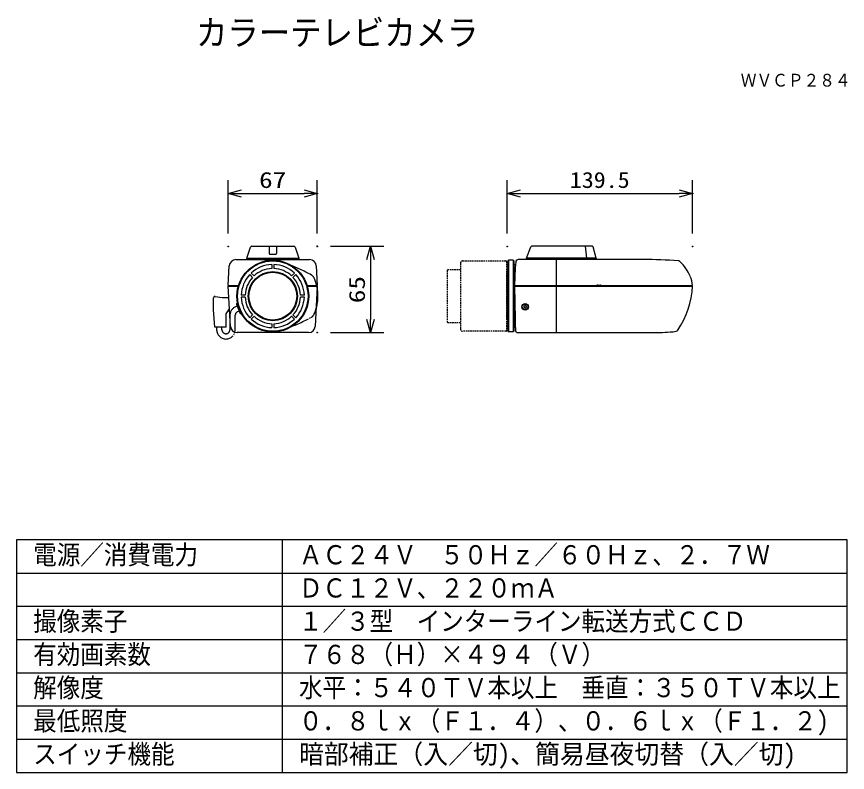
# Model space of a CAD drawing. Units: millimetres, scale not verified. Extents: x -63 to 63, y -57 to 57.
import ezdxf
from ezdxf.enums import TextEntityAlignment as Align

# ---------------------------------------------------------------- set-up
doc = ezdxf.new("R2010")
doc.units = ezdxf.units.MM
doc.header["$LTSCALE"] = 0.190236
doc.header["$PDMODE"] = 32
doc.header["$PDSIZE"] = 0.0951
for name, pattern in [('CHAIN1', [8, 5, -1, 1, -1]), ('DASHED1', [1.8, 1.2, -0.6]), ('LONG_DOUBLE_CHAIN', [21.8, 18, -1, 0.6, -0.6, 0.6, -1])]:
    doc.linetypes.add(name, pattern=pattern)
for name, color, linetype in [('0-0_MOJI1', 2, 'Continuous'), ('0-1_TOUROKU', 1, 'Continuous'), ('0-2_GAIKEI', 1, 'Continuous'), ('0-3_WAKU', 7, 'Continuous')]:
    doc.layers.add(name, color=color, linetype=linetype)
doc.styles.add('ＭＳ ゴシック', font='')
doc.styles.get('ＭＳ ゴシック').set_extended_font_data('MS Gothic')

# ---------------------------------------------------------------- blocks, each defined once
blk = doc.blocks.new('_OPEN30')
at = {"layer": '0-3_WAKU'}
blk.add_line((0, 0), (-1, 0), dxfattribs=at)
blk.add_lwpolyline([(-1, 0.26795), (0, 0), (-1, -0.26795)], dxfattribs=at)

msp = doc.modelspace()

# ---------------------------------------------------------------- linework, layer by layer
at = {"layer": '0-2_GAIKEI', "color": 3}
for p, q in [((-30.6382, 24.624), (-30.6382, 32.624)), ((-17.2382, 24.624), (-17.2382, 32.624)), ((11.3494, 24.624), (11.3494, 32.624)), ((39.2495, 24.624), (39.2495, 32.624)), ((-28.6382, 30.624), (-19.2382, 30.624)), ((13.3494, 30.624), (37.2495, 30.624)), ((-15.2382, 22.6761), (-7.2382, 22.6761)), ((-9.2382, 20.6761), (-9.2382, 11.6761)), ((-15.2382, 9.6761), (-7.2382, 9.6761))]:
    msp.add_line(p, q, dxfattribs=at)
at = {"layer": '0-2_GAIKEI', "color": 7}
for p, q in [((-27.8382, 20.8761), (-27.2838, 22.5393)), ((-27.094, 22.6761), (-20.7823, 22.6761)), ((-20.5926, 22.5393), (-20.0382, 20.8761)), ((14.2494, 20.8761), (14.9247, 22.6123)), ((18.5495, 22.6761), (15.0179, 22.6761)), ((24.1735, 22.6761), (18.5495, 22.6761)), ((24.7495, 20.8761), (24.2698, 22.6028)), ((-29.4848, 20.6761), (-18.3915, 20.6761)), ((-27.8382, 20.8761), (-27.8382, 20.6761)), ((11.5494, 20.5761), (11.4494, 20.4761)), ((11.4494, 20.4761), (11.4494, 9.8761)), ((12.3494, 20.4761), (12.3494, 19.8761)), ((31.8495, 20.6761), (13.018, 20.6761)), ((14.2494, 20.8761), (14.2494, 20.6761)), ((18.701, 20.6761), (18.701, 9.6761)), ((24.7495, 20.8761), (24.7495, 20.6761)), ((-30.6382, 16.7761), (-30.4835, 19.7284)), ((-17.3929, 19.7284), (-17.2382, 16.7761)), ((12.3494, 19.8761), (12.3494, 9.8761)), ((-30.6382, 16.7761), (-29.0957, 16.7761)), ((-30.6382, 16.6761), (-29.1257, 16.6761)), ((-30.321, 10.6237), (-30.6382, 16.6761)), ((-30.4365, 16.6761), (-30.4382, 16.7761)), ((-30.4365, 16.6761), (-30.1182, 16.6761)), ((-18.7807, 16.7761), (-17.2382, 16.7761)), ((-18.7507, 16.6761), (-17.2382, 16.6761)), ((-17.7582, 16.6761), (-17.4399, 16.6761)), ((-17.2382, 16.6761), (-17.5554, 10.6237)), ((-17.4382, 16.7761), (-17.4399, 16.6761)), ((12.4494, 16.7761), (24.8771, 16.7761)), ((12.4494, 16.6761), (39.2495, 16.6761)), ((12.6512, 16.6761), (12.6494, 16.7761)), ((24.8092, 16.7578), (24.8077, 16.6761)), ((24.8688, 16.7378), (24.8677, 16.6761)), ((24.9688, 16.8361), (25.3701, 16.8361)), ((25.4618, 16.7761), (39.2495, 16.7761)), ((25.4712, 16.6761), (25.4701, 16.7378)), ((25.5312, 16.6761), (25.5298, 16.7578)), ((39.0477, 16.6761), (39.0495, 16.7761)), ((-18.554, 9.6761), (-29.3224, 9.6761)), ((11.5494, 9.7761), (11.4494, 9.8761)), ((12.2494, 9.7761), (11.5494, 9.7761)), ((12.2494, 9.7761), (12.3494, 9.8761)), ((12.9806, 9.6761), (32.8495, 9.6761))]:
    msp.add_line(p, q, dxfattribs=at)
at = {"layer": '0-2_GAIKEI'}
for p, q in [((-24.5091, 22.6761), (-24.4899, 21.5743)), ((-23.3672, 22.6761), (-23.3865, 21.5743)), ((-24.3899, 21.4761), (-23.4865, 21.4761)), ((11.5494, 20.5761), (11.5494, 9.7761)), ((12.2494, 20.5761), (12.2494, 9.7761)), ((24.7495, 20.8761), (14.2494, 20.8761)), ((-24.0882, 19.9237), (-24.0882, 19.3234)), ((-23.7882, 19.9237), (-23.7882, 19.3234)), ((11.4494, 18.7761), (11.3494, 18.6761)), ((12.5869, 19.8761), (12.3494, 19.8761)), ((-26.9768, 18.0026), (-27.4013, 18.4271)), ((-26.7647, 18.2147), (-27.1892, 18.6392)), ((-20.6872, 18.6392), (-21.1117, 18.2147)), ((-20.475, 18.4271), (-20.8995, 18.0026)), ((11.3494, 11.6761), (11.3494, 18.6761)), ((-28.0855, 15.3261), (-28.6858, 15.3261)), ((-28.0855, 15.0261), (-28.6858, 15.0261)), ((-19.1905, 15.3261), (-19.7909, 15.3261)), ((-19.1905, 15.0261), (-19.7909, 15.0261)), ((13.9794, 13.7961), (13.9794, 13.7161)), ((13.9794, 13.7961), (14.1194, 13.7961)), ((14.1194, 13.7961), (14.1194, 13.7161)), ((13.8294, 13.6461), (13.9094, 13.6461)), ((13.8294, 13.6461), (13.8294, 13.5061)), ((13.8294, 13.5061), (13.9094, 13.5061)), ((13.9794, 13.4361), (13.9794, 13.3561)), ((13.9794, 13.3561), (14.1194, 13.3561)), ((14.1194, 13.4361), (14.1194, 13.3561)), ((14.1895, 13.6461), (14.2695, 13.6461)), ((14.1895, 13.5061), (14.2695, 13.5061)), ((14.2695, 13.6461), (14.2695, 13.5061)), ((-26.9768, 12.3496), (-27.4013, 11.9251)), ((-26.7647, 12.1374), (-27.1892, 11.7129)), ((-20.6872, 11.7129), (-21.1117, 12.1374)), ((-20.475, 11.9251), (-20.8995, 12.3496)), ((11.4494, 11.5761), (11.3494, 11.6761)), ((-24.0882, 11.0288), (-24.0882, 10.4284)), ((-23.7882, 11.0288), (-23.7882, 10.4284)), ((12.5716, 10.4761), (12.3494, 10.4761))]:
    msp.add_line(p, q, dxfattribs=at)
at = {"layer": '0-2_GAIKEI', "linetype": 'DASHED1'}
for p, q in [((4.2894, 20.0761), (4.2894, 10.2761)), ((4.6894, 20.4761), (11.1494, 20.4761)), ((11.2494, 20.3761), (11.2494, 9.9761)), ((2.2894, 19.0143), (2.2894, 11.3379)), ((2.3447, 19.1037), (2.3894, 19.1261)), ((4.2894, 19.1261), (2.3894, 19.1261)), ((2.3447, 11.2484), (2.3894, 11.2261)), ((2.3894, 11.2261), (4.2894, 11.2261)), ((11.1494, 9.8761), (4.6894, 9.8761))]:
    msp.add_line(p, q, dxfattribs=at)
at = {"layer": '0-2_GAIKEI', "linetype": 'LONG_DOUBLE_CHAIN'}
for p, q in [((11.2494, 18.1761), (11.3494, 18.0761)), ((11.3494, 18.0761), (11.3494, 12.2761)), ((-32.6128, 15.1206), (-31.5432, 14.9561)), ((-32.8432, 13.1237), (-32.8432, 14.9229)), ((-31.5432, 14.9561), (-30.5481, 14.9561)), ((-29.386, 13.9532), (-28.9105, 12.6364)), ((-29.1378, 14.1491), (-29.3259, 14.0812)), ((-32.6432, 10.5161), (-32.8426, 13.1084)), ((-30.9432, 12.5161), (-30.4583, 13.2434)), ((-30.9432, 10.5161), (-30.9432, 12.5161)), ((-29.2841, 13.671), (-29.4687, 13.6044)), ((-29.197, 12.8519), (-29.0124, 12.9186)), ((-28.7825, 12.5763), (-28.5944, 12.6442)), ((-30.3932, 12.2876), (-30.3932, 10.1161)), ((-29.5932, 10.1161), (-29.5932, 12.2876)), ((11.3494, 12.2761), (11.2494, 12.1761)), ((-30.9432, 10.5161), (-32.6432, 10.5161)), ((-32.3932, 10.5161), (-32.3932, 10.1161)), ((-31.5932, 10.1161), (-31.5932, 10.5161))]:
    msp.add_line(p, q, dxfattribs=at)
at = {"layer": '0-2_GAIKEI'}
msp.add_lwpolyline([(23.3091, 20.6761), (23.3091, 20.8761), (23.1495, 22.6761)], dxfattribs=at)
at = {"layer": '0-2_GAIKEI', "color": 7}
for points in [[(-27.8382, 20.8761), (-20.0382, 20.8761), (-20.0382, 20.6761)], [(12.3494, 20.4761), (12.2494, 20.5761), (11.5494, 20.5761)], [(24.8093, 16.7618), (24.8093, 16.7615), (24.8093, 16.7611), (24.8093, 16.7607), (24.8092, 16.7604), (24.8092, 16.76), (24.8092, 16.7597), (24.8092, 16.7593), (24.8092, 16.7589), (24.8092, 16.7586), (24.8092, 16.7582), (24.8092, 16.7578)], [(24.8152, 16.7577), (24.8147, 16.7577), (24.8142, 16.7577), (24.8138, 16.7577), (24.8133, 16.7578), (24.8128, 16.7578), (24.8124, 16.7578), (24.8119, 16.7578), (24.8115, 16.7578), (24.811, 16.7578), (24.8105, 16.7578), (24.8101, 16.7578), (24.8096, 16.7578), (24.8092, 16.7578)], [(24.8105, 16.7761), (24.8105, 16.7757), (24.8104, 16.7753), (24.8104, 16.775), (24.8103, 16.7746), (24.8103, 16.7743), (24.8103, 16.7739), (24.8102, 16.7735), (24.8102, 16.7732), (24.8101, 16.7728), (24.8101, 16.7724), (24.8101, 16.7721), (24.81, 16.7717), (24.81, 16.7713), (24.8099, 16.771), (24.8099, 16.7706), (24.8099, 16.7702), (24.8098, 16.7699), (24.8098, 16.7695), (24.8098, 16.7692), (24.8097, 16.7688), (24.8097, 16.7684), (24.8097, 16.7681), (24.8096, 16.7677), (24.8096, 16.7673), (24.8096, 16.767), (24.8095, 16.7666), (24.8095, 16.7662), (24.8095, 16.7659), (24.8095, 16.7655), (24.8095, 16.7651), (24.8094, 16.7648), (24.8094, 16.7644), (24.8094, 16.764), (24.8094, 16.7637), (24.8094, 16.7633), (24.8093, 16.7629), (24.8093, 16.7626), (24.8093, 16.7622), (24.8093, 16.7618)], [(24.8332, 16.7575), (24.8327, 16.7575), (24.8322, 16.7575), (24.8318, 16.7575), (24.8313, 16.7575), (24.8308, 16.7575), (24.8304, 16.7575), (24.8299, 16.7575), (24.8295, 16.7575), (24.829, 16.7575), (24.8285, 16.7575), (24.8281, 16.7575), (24.8276, 16.7575), (24.8272, 16.7576), (24.8267, 16.7576), (24.8262, 16.7576), (24.8258, 16.7576), (24.8253, 16.7576), (24.8248, 16.7576), (24.8244, 16.7576), (24.8239, 16.7576), (24.8235, 16.7576), (24.823, 16.7576), (24.8225, 16.7576), (24.8221, 16.7576), (24.8216, 16.7576), (24.8212, 16.7576), (24.8207, 16.7576), (24.8202, 16.7576), (24.8198, 16.7576), (24.8193, 16.7577), (24.8188, 16.7577), (24.8184, 16.7577), (24.8179, 16.7577), (24.8175, 16.7577), (24.817, 16.7577), (24.8165, 16.7577), (24.8161, 16.7577), (24.8156, 16.7577), (24.8152, 16.7577)], [(24.8512, 16.7574), (24.8507, 16.7574), (24.8502, 16.7574), (24.8498, 16.7574), (24.8493, 16.7574), (24.8488, 16.7574), (24.8484, 16.7574), (24.8479, 16.7574), (24.8475, 16.7574), (24.847, 16.7574), (24.8465, 16.7574), (24.8461, 16.7574), (24.8456, 16.7574), (24.8452, 16.7574), (24.8447, 16.7574), (24.8442, 16.7574), (24.8438, 16.7574), (24.8433, 16.7574), (24.8428, 16.7574), (24.8424, 16.7574), (24.8419, 16.7574), (24.8415, 16.7574), (24.841, 16.7574), (24.8405, 16.7574), (24.8401, 16.7574), (24.8396, 16.7574), (24.8392, 16.7574), (24.8387, 16.7574), (24.8382, 16.7574), (24.8378, 16.7574), (24.8373, 16.7575), (24.8368, 16.7575), (24.8364, 16.7575), (24.8359, 16.7575), (24.8355, 16.7575), (24.835, 16.7575), (24.8345, 16.7575), (24.8341, 16.7575), (24.8336, 16.7575), (24.8332, 16.7575)], [(24.8691, 16.7578), (24.8687, 16.7578), (24.8682, 16.7577), (24.8678, 16.7577), (24.8673, 16.7576), (24.8668, 16.7576), (24.8664, 16.7575), (24.8659, 16.7575), (24.8655, 16.7575), (24.865, 16.7575), (24.8645, 16.7575), (24.8641, 16.7575), (24.8636, 16.7574), (24.8632, 16.7574), (24.8627, 16.7574), (24.8622, 16.7574), (24.8618, 16.7574), (24.8613, 16.7574), (24.8609, 16.7574), (24.8604, 16.7574), (24.8599, 16.7574), (24.8595, 16.7574), (24.859, 16.7574), (24.8585, 16.7574), (24.8581, 16.7574), (24.8576, 16.7574), (24.8572, 16.7574), (24.8567, 16.7574), (24.8562, 16.7574), (24.8558, 16.7574), (24.8553, 16.7574), (24.8549, 16.7574), (24.8544, 16.7574), (24.8539, 16.7574), (24.8535, 16.7574), (24.853, 16.7574), (24.8525, 16.7574), (24.8521, 16.7574), (24.8516, 16.7574), (24.8512, 16.7574)], [(25.4698, 16.7578), (25.4702, 16.7578), (25.4707, 16.7577), (25.4712, 16.7577), (25.4716, 16.7576), (25.4721, 16.7576), (25.4725, 16.7575), (25.473, 16.7575), (25.4735, 16.7575), (25.4739, 16.7575), (25.4744, 16.7575), (25.4748, 16.7575), (25.4753, 16.7574), (25.4758, 16.7574), (25.4762, 16.7574), (25.4767, 16.7574), (25.4772, 16.7574), (25.4776, 16.7574), (25.4781, 16.7574), (25.4785, 16.7574), (25.479, 16.7574), (25.4795, 16.7574), (25.4799, 16.7574), (25.4804, 16.7574), (25.4808, 16.7574), (25.4813, 16.7574), (25.4818, 16.7574), (25.4822, 16.7574), (25.4827, 16.7574), (25.4832, 16.7574), (25.4836, 16.7574), (25.4841, 16.7574), (25.4845, 16.7574), (25.485, 16.7574), (25.4855, 16.7574), (25.4859, 16.7574), (25.4864, 16.7574), (25.4868, 16.7574), (25.4873, 16.7574), (25.4878, 16.7574)], [(25.4878, 16.7574), (25.4882, 16.7574), (25.4887, 16.7574), (25.4892, 16.7574), (25.4896, 16.7574), (25.4901, 16.7574), (25.4905, 16.7574), (25.491, 16.7574), (25.4915, 16.7574), (25.4919, 16.7574), (25.4924, 16.7574), (25.4928, 16.7574), (25.4933, 16.7574), (25.4938, 16.7574), (25.4942, 16.7574), (25.4947, 16.7574), (25.4952, 16.7574), (25.4956, 16.7574), (25.4961, 16.7574), (25.4965, 16.7574), (25.497, 16.7574), (25.4975, 16.7574), (25.4979, 16.7574), (25.4984, 16.7574), (25.4988, 16.7574), (25.4993, 16.7574), (25.4998, 16.7574), (25.5002, 16.7574), (25.5007, 16.7574), (25.5012, 16.7574), (25.5016, 16.7575), (25.5021, 16.7575), (25.5025, 16.7575), (25.503, 16.7575), (25.5035, 16.7575), (25.5039, 16.7575), (25.5044, 16.7575), (25.5048, 16.7575), (25.5053, 16.7575), (25.5058, 16.7575)], [(25.5058, 16.7575), (25.5062, 16.7575), (25.5067, 16.7575), (25.5072, 16.7575), (25.5076, 16.7575), (25.5081, 16.7575), (25.5085, 16.7575), (25.509, 16.7575), (25.5095, 16.7575), (25.5099, 16.7575), (25.5104, 16.7575), (25.5108, 16.7575), (25.5113, 16.7575), (25.5118, 16.7576), (25.5122, 16.7576), (25.5127, 16.7576), (25.5132, 16.7576), (25.5136, 16.7576), (25.5141, 16.7576), (25.5145, 16.7576), (25.515, 16.7576), (25.5155, 16.7576), (25.5159, 16.7576), (25.5164, 16.7576), (25.5168, 16.7576), (25.5173, 16.7576), (25.5178, 16.7576), (25.5182, 16.7576), (25.5187, 16.7576), (25.5192, 16.7576), (25.5196, 16.7577), (25.5201, 16.7577), (25.5205, 16.7577), (25.521, 16.7577), (25.5215, 16.7577), (25.5219, 16.7577), (25.5224, 16.7577), (25.5229, 16.7577), (25.5233, 16.7577), (25.5238, 16.7577)], [(25.5238, 16.7577), (25.5242, 16.7577), (25.5247, 16.7577), (25.5252, 16.7577), (25.5256, 16.7578), (25.5261, 16.7578), (25.5265, 16.7578), (25.527, 16.7578), (25.5275, 16.7578), (25.5279, 16.7578), (25.5284, 16.7578), (25.5289, 16.7578), (25.5293, 16.7578), (25.5298, 16.7578), (25.5298, 16.7578)], [(25.5289, 16.7721), (25.5288, 16.7724), (25.5288, 16.7728), (25.5288, 16.7732), (25.5287, 16.7735), (25.5287, 16.7739), (25.5286, 16.7743), (25.5286, 16.7746), (25.5285, 16.775), (25.5285, 16.7753), (25.5285, 16.7757), (25.5284, 16.7761), (25.5284, 16.7761)], [(25.5298, 16.7578), (25.5298, 16.7582), (25.5297, 16.7586), (25.5297, 16.7589), (25.5297, 16.7593), (25.5297, 16.7597), (25.5297, 16.76), (25.5297, 16.7604), (25.5297, 16.7607), (25.5297, 16.7611), (25.5296, 16.7615), (25.5296, 16.7618), (25.5296, 16.7622), (25.5296, 16.7626), (25.5296, 16.7629), (25.5296, 16.7633), (25.5296, 16.7637), (25.5295, 16.764), (25.5295, 16.7644), (25.5295, 16.7648), (25.5295, 16.7651), (25.5295, 16.7655), (25.5294, 16.7659), (25.5294, 16.7662), (25.5294, 16.7666), (25.5294, 16.767), (25.5293, 16.7673), (25.5293, 16.7677), (25.5293, 16.7681), (25.5292, 16.7684), (25.5292, 16.7688), (25.5292, 16.7692), (25.5291, 16.7695), (25.5291, 16.7699), (25.5291, 16.7702), (25.529, 16.7706), (25.529, 16.771), (25.529, 16.7713), (25.5289, 16.7717), (25.5289, 16.7721)]]:
    msp.add_lwpolyline(points, dxfattribs=at)
for radius in [5.4, 3.6]:
    msp.add_circle((-23.9382, 15.1761), radius, dxfattribs=at)
at = {"layer": '0-2_GAIKEI'}
for centre, radius in [((-23.9382, 15.1761), 5.3), ((-23.9382, 15.1761), 3.7), ((14.0494, 13.5761), 0.5), ((14.0494, 13.5761), 0.43)]:
    msp.add_circle(centre, radius, dxfattribs=at)
at = {"layer": '0-2_GAIKEI', "color": 7}
for centre, radius, start, end in [((-27.094, 22.4761), 0.2, 90, 161.56505), ((-20.7823, 22.4761), 0.2, 18.43495, 90), ((15.0179, 22.5761), 0.1, 90, 158.74949), ((24.1735, 22.5761), 0.1, 15.52411, 90), ((-29.4848, 19.6761), 1, 90, 177), ((-18.3915, 19.6761), 1, 3, 90), ((70.248, 15.7672), 57.8074, 175.49522, 178.99998), ((13.018, 20.2761), 0.4, 90, 175.49522), ((31.8495, -59.3641), 80.0401, 86.2443, 90), ((37.0661, 20.105), 0.4, 45.08268, 86.2443), ((31.9823, 15.0065), 7.6, 24.45844, 45.08268), ((35.2592, 16.497), 4, 4, 24.45844), ((1388.2157, 40.69), 1375.9758, 180.99999, 181.27524), ((24.9688, 16.7361), 0.1, 90, 179), ((25.3701, 16.7361), 0.1, 1, 90), ((25.2836, 17.6527), 14, 327.15184, 356), ((-29.3224, 10.6761), 1, 183, 270), ((-18.554, 10.6761), 1, 270, 357), ((12.9806, 10.0761), 0.4, 181.27524, 270), ((36.7091, 10.2758), 0.4, 279.14276, 327.15184), ((32.8495, 54.7361), 45.0601, 270, 273.81746), ((35.1837, 19.7539), 10, 273.81746, 279.14276)]:
    msp.add_arc(centre, radius, start, end, dxfattribs=at)
at = {"layer": '0-2_GAIKEI'}
for centre, radius, start, end in [((-24.3899, 21.5761), 0.1, 181, 270), ((-23.4865, 21.5761), 0.1, 270, 359), ((-23.9382, 15.1761), 4.75, 91.80964, 133.19036), ((-23.9382, 15.1761), 4.15, 92.07138, 132.92862), ((-23.9382, 15.1761), 4.75, 46.80965, 88.19036), ((-23.9382, 15.1761), 4.15, 47.07138, 87.92862), ((-23.9382, 15.1761), 4.75, 136.80965, 178.19036), ((-23.9382, 15.1761), 4.15, 137.07138, 177.92861), ((-23.9382, 15.1761), 4.15, 2.07139, 42.92862), ((-23.9382, 15.1761), 4.75, 1.80964, 43.19036), ((-23.9382, 15.1761), 4.75, 181.80964, 223.19035), ((-23.9382, 15.1761), 4.15, 182.07139, 222.92862), ((-23.9382, 15.1761), 4.15, 317.07138, 357.92861), ((-23.9382, 15.1761), 4.75, 316.80964, 358.19036), ((13.9094, 13.7161), 0.07, 270, 0), ((13.9094, 13.4361), 0.07, 0, 90), ((14.1895, 13.7161), 0.07, 180, 270), ((14.1895, 13.4361), 0.07, 90, 180), ((-23.9382, 15.1761), 4.75, 226.80964, 268.19036), ((-23.9382, 15.1761), 4.15, 227.07138, 267.92862), ((-23.9382, 15.1761), 4.15, 272.07138, 312.92862), ((-23.9382, 15.1761), 4.75, 271.80964, 313.19035)]:
    msp.add_arc(centre, radius, start, end, dxfattribs=at)
at = {"layer": '0-2_GAIKEI', "linetype": 'DASHED1'}
for centre, radius, start, end in [((4.6894, 20.0761), 0.4, 90, 180), ((2.3894, 19.0143), 0.1, 116.56505, 180), ((2.3894, 11.3379), 0.1, 180, 243.43495), ((4.6894, 10.2761), 0.4, 180, 270)]:
    msp.add_arc(centre, radius, start, end, dxfattribs=at)
at = {"layer": '0-2_GAIKEI', "linetype": 'CHAIN1'}
for centre, start, end in [((11.1494, 20.3761), 0, 90), ((11.1494, 9.9761), 270, 0)]:
    msp.add_arc(centre, 0.1, start, end, dxfattribs=at)
at = {"layer": '0-2_GAIKEI', "color": 7, "linetype": 'LONG_DOUBLE_CHAIN'}
for centre, radius, start, end in [((-30.3038, -3.493), 25, 60.83736, 69.86007), ((-18.6089, 17.4648), 1, 23.2417, 60.83736), ((-23.9382, 15.1761), 6.8, 0, 23.2417), ((-23.9382, 15.1761), 6.8, 336.7583, 0), ((-30.3038, 33.8451), 25, 290.13993, 299.16264), ((-18.6089, 12.8873), 1, 299.16264, 336.7583)]:
    msp.add_arc(centre, radius, start, end, dxfattribs=at)
at = {"layer": '0-2_GAIKEI', "linetype": 'LONG_DOUBLE_CHAIN'}
for centre, radius, start, end in [((-32.6432, 14.9229), 0.2, 81.25384, 180), ((-29.2919, 13.9872), 0.1, 109.85389, 199.85389), ((-32.6432, 13.1237), 0.2, 180, 184.39871), ((-28.9932, 12.2876), 1.4, 109.85389, 180), ((-28.9932, 12.2876), 0.6, 109.85389, 180), ((-28.8164, 12.6704), 0.1, 199.85389, 289.85389), ((-30.9932, 10.1161), 1.4, 180, 0), ((-30.9932, 10.1161), 0.6, 180, 0)]:
    msp.add_arc(centre, radius, start, end, dxfattribs=at)
at = {"layer": '0-3_WAKU', "color": 4}
for p, q in [((62.5001, -21.5), (-62.5001, -21.5)), ((-62.5001, -21.5), (-62.5001, -56.5001)), ((-22.5, -56.5001), (-22.5, -21.5)), ((62.5001, -56.5001), (62.5001, -21.5)), ((-62.5001, -56.5001), (62.5001, -56.5001))]:
    msp.add_line(p, q, dxfattribs=at)
at = {"layer": '0-3_WAKU', "color": 1}
for p, q in [((-62.5001, -26.5), (62.5001, -26.5)), ((-62.5001, -31.5001), (62.5001, -31.5001)), ((-62.5001, -36.5001), (62.5001, -36.5001)), ((-62.5001, -41.5001), (62.5001, -41.5001)), ((-62.5001, -46.5001), (62.5001, -46.5001)), ((-62.5001, -51.5001), (62.5001, -51.5001))]:
    msp.add_line(p, q, dxfattribs=at)
at = {"layer": '0-3_WAKU'}
for p in [(-17.2382, 30.624), (39.2495, 30.624), (-30.6382, 22.624), (-17.2382, 22.6761), (-17.2382, 22.624), (11.3494, 22.624), (39.2495, 22.624), (-17.2382, 9.6761), (-9.2382, 9.6761)]:
    msp.add_point(p, dxfattribs=at)

# ---------------------------------------------------------------- block references
at = {"layer": '0-2_GAIKEI', "xscale": 2, "yscale": 2}
for p, rotation in [((-30.6382, 30.624), 180), ((11.3494, 30.624), 180), ((-9.2382, 22.6761), 90), ((-9.2382, 9.6761), 270)]:
    msp.add_blockref('_OPEN30', p, dxfattribs=dict(at, rotation=rotation))
for p in [(-17.2382, 30.624), (39.2495, 30.624)]:
    msp.add_blockref('_OPEN30', p, dxfattribs=at)

# ---------------------------------------------------------------- texts
at = {"layer": '0-0_MOJI1', "style": 'ＭＳ ゴシック'}
for s, height, width, p in [('カラーテレビカメラ', 3.848, 0.9, (-35.5001, 51.7599)), ('電源／消費電力', 2.887, 0.9, (-60.0001, -26.0552)), ('ＡＣ２４Ｖ\u3000５０Ｈｚ／６０Ｈｚ、２．７Ｗ', 2.887, 0.9, (-20, -26.0552)), ('ＤＣ１２Ｖ、２２０ｍＡ', 2.887, 0.9, (-20, -31.0552)), ('撮像素子', 2.887, 0.9, (-60.0001, -36.0552)), ('１／３型\u3000インターライン転送方式ＣＣＤ', 2.887, 0.9, (-20, -36.0552)), ('有効画素数', 2.887, 0.9, (-60.0001, -41.0552)), ('７６８（Ｈ）×４９４（Ｖ）', 2.887, 0.9, (-20, -41.0552)), ('解像度', 2.887, 0.9, (-60.0001, -46.0552)), ('水平：５４０ＴＶ本以上\u3000垂直：３５０ＴＶ本以上', 2.887, 0.9, (-20, -46.0552)), ('最低照度', 2.887, 0.9, (-60.0001, -51.0552)), ('０．８ｌｘ（Ｆ１．４）、０．６ｌｘ（Ｆ１．２)', 2.887, 0.9, (-20, -51.0552)), ('スイッチ機能', 2.887, 0.9, (-60.0001, -56.0552)), ('暗部補正（入／切)、簡易昼夜切替（入／切)', 2.887, 0.95, (-20, -56.0552))]:
    msp.add_text(s, height=height, dxfattribs=dict(at, width=width)).set_placement(p, align=Align.BOTTOM_LEFT)
at = {"layer": '0-1_TOUROKU', "style": 'ＭＳ ゴシック', "width": 0.9}
msp.add_text('ＷＶＣＰ２８４', height=1.925, dxfattribs=at).set_placement((46.5, 46.13), align=Align.BOTTOM_LEFT)
at = {"layer": '0-2_GAIKEI', "color": 3, "style": 'ＭＳ ゴシック'}
for s, width, p in [('67', 1.25, (-26.0051, 30.7336)), ('139.5', 1.1, (20.7719, 30.7336))]:
    msp.add_text(s, height=2.406, dxfattribs=dict(at, width=width)).set_placement(p, align=Align.BOTTOM_LEFT)
at = {"layer": '0-2_GAIKEI', "color": 3, "style": 'ＭＳ ゴシック', "width": 1.25}
msp.add_text('65', height=2.406, rotation=90, dxfattribs=at).set_placement((-9.3477, 14.1091), align=Align.BOTTOM_LEFT)

doc.saveas('drawing.dxf')
